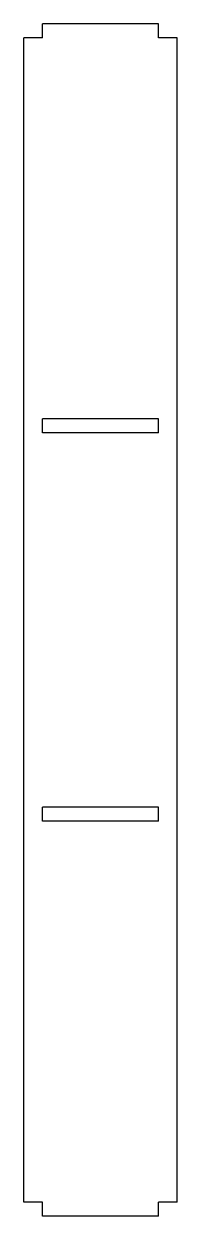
# Model space of a CAD drawing. Extents: x -17 to 17, y -128 to 128.
import ezdxf

# ---------------------------------------------------------------- set-up
doc = ezdxf.new("R2010")
doc.units = 0
doc.layers.add('VISIBLE', color=7, linetype='CONTINUOUS')

msp = doc.modelspace()

# ---------------------------------------------------------------- linework, layer by layer
at = {"layer": 'VISIBLE'}
for p, q in [((-12.5, 125), (-12.5, 128)), ((12.5, 128), (-12.5, 128)), ((12.5, 125), (12.5, 128)), ((-12.5, 125), (-16.5, 125)), ((-16.5, -125), (-16.5, 125)), ((16.5, 125), (12.5, 125)), ((16.5, -125), (16.5, 125)), ((12.5, 43.17), (-12.5, 43.17)), ((-12.5, 40.17), (-12.5, 43.17)), ((12.5, 40.17), (12.5, 43.17)), ((12.5, 40.17), (-12.5, 40.17)), ((-12.5, -43.17), (-12.5, -40.17)), ((12.5, -40.17), (-12.5, -40.17)), ((12.5, -43.17), (12.5, -40.17)), ((12.5, -43.17), (-12.5, -43.17)), ((-12.5, -125), (-16.5, -125)), ((-12.5, -128), (-12.5, -125)), ((12.5, -128), (12.5, -125)), ((16.5, -125), (12.5, -125)), ((12.5, -128), (-12.5, -128))]:
    msp.add_line(p, q, dxfattribs=at)

doc.saveas('drawing.dxf')
